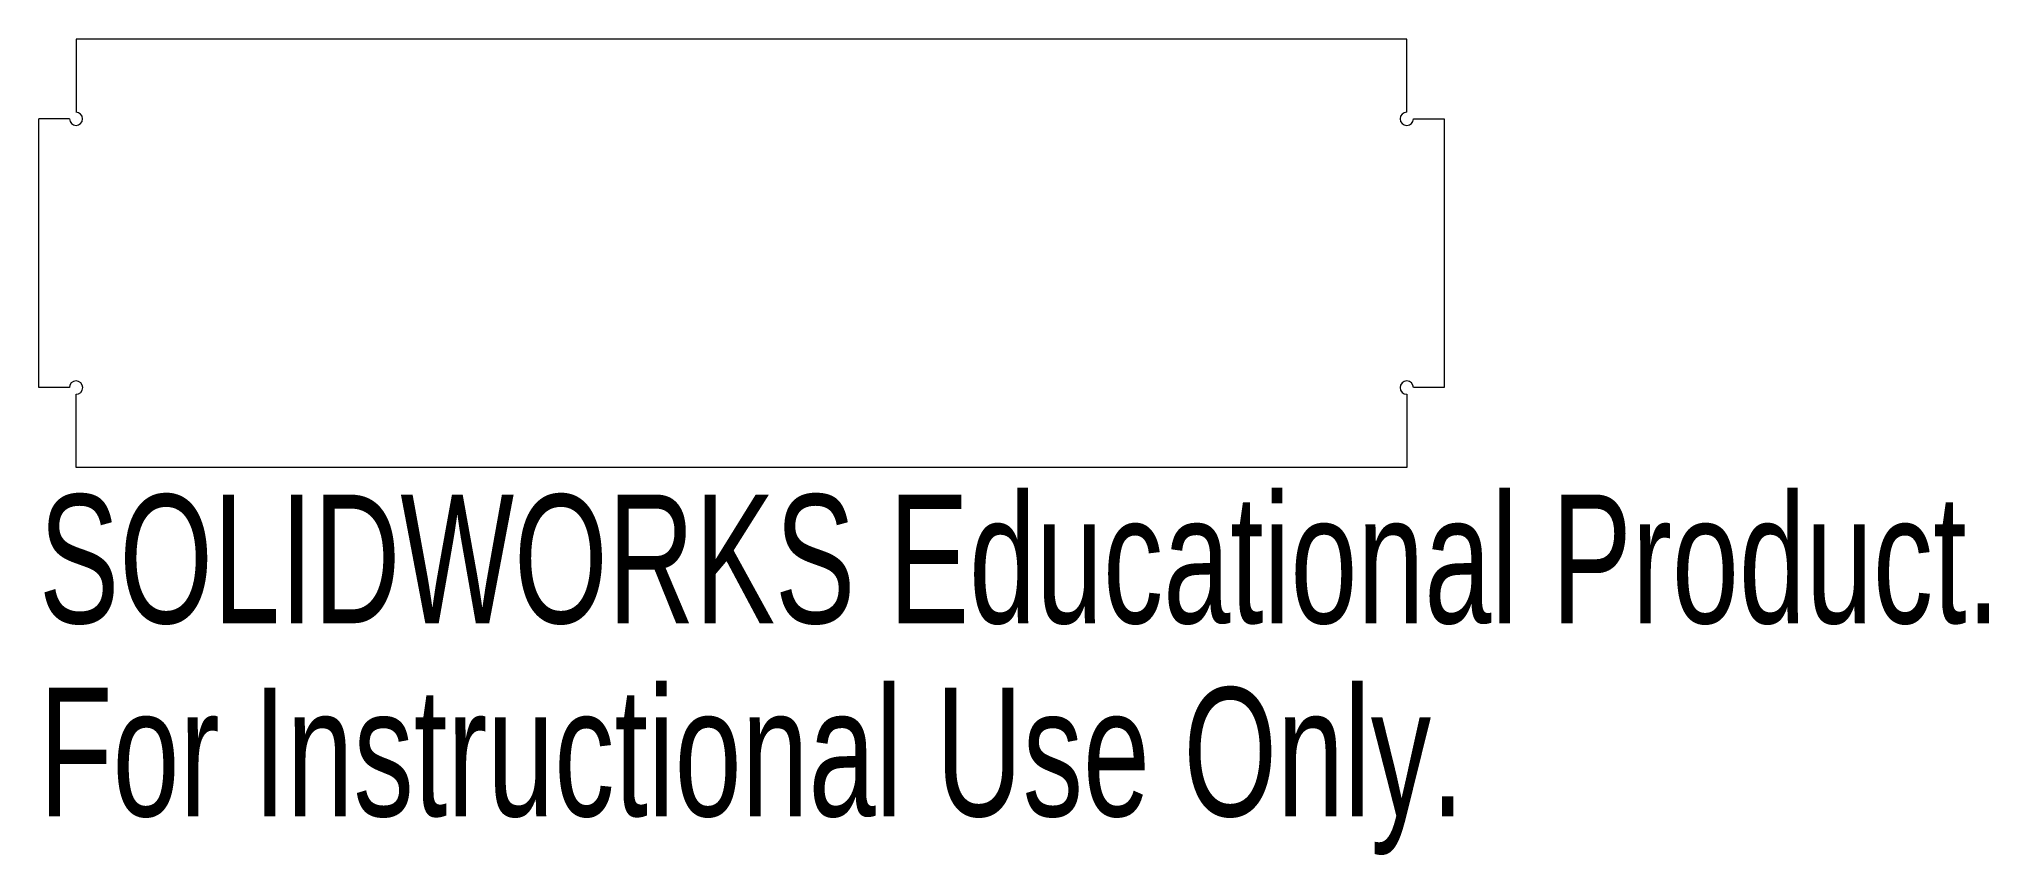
# Model space of a CAD drawing. Header units: millimetres. Extents: x -51.4 to 21.9, y -22.3 to 8.3.
import ezdxf

# ---------------------------------------------------------------- set-up
doc = ezdxf.new("R2010")
doc.units = ezdxf.units.MM
doc.styles.add('SLDTEXTSTYLE0', font='TXT', dxfattribs={"width": 0.7})

msp = doc.modelspace()

# ---------------------------------------------------------------- linework, layer by layer
at = {"color": 7, "linetype": 'Continuous', "lineweight": 15}
for p, q in [((0, 8.332), (-50, 8.332)), ((-50, 8.332), (-50, 5.577)), ((0, 5.582), (0, 8.332)), ((-50.245, 5.332), (-51.391, 5.332)), ((-51.391, -4.768), (-51.391, 5.332)), ((0.25, 5.332), (1.4, 5.332)), ((1.4, 5.332), (1.4, -4.768)), ((-50.25, -4.768), (-51.391, -4.768)), ((-50, -7.768), (-50, -5.018)), ((0, -5.018), (0, -7.768)), ((1.4, -4.768), (0.25, -4.768)), ((0, -7.768), (-50, -7.768))]:
    msp.add_line(p, q, dxfattribs=at)
for centre, radius, start, end in [((-50, 5.332), 0.245, 180, 90), ((0, 5.332), 0.25, 90, 0), ((-50, -4.768), 0.25, 270, 180), ((0, -4.768), 0.25, 0, 270)]:
    msp.add_arc(centre, radius, start, end, dxfattribs=at)

# ---------------------------------------------------------------- texts
at = {"color": 7, "linetype": 'Continuous', "char_height": 4.83362, "attachment_point": 1, "style": 'SLDTEXTSTYLE0'}
for s, insert in [('SOLIDWORKS Educational Product.', (-51.391, -8.787)), ('For Instructional Use Only.', (-51.391, -16.038))]:
    msp.add_mtext(s, dxfattribs=dict(at, insert=insert))

doc.saveas('drawing.dxf')
